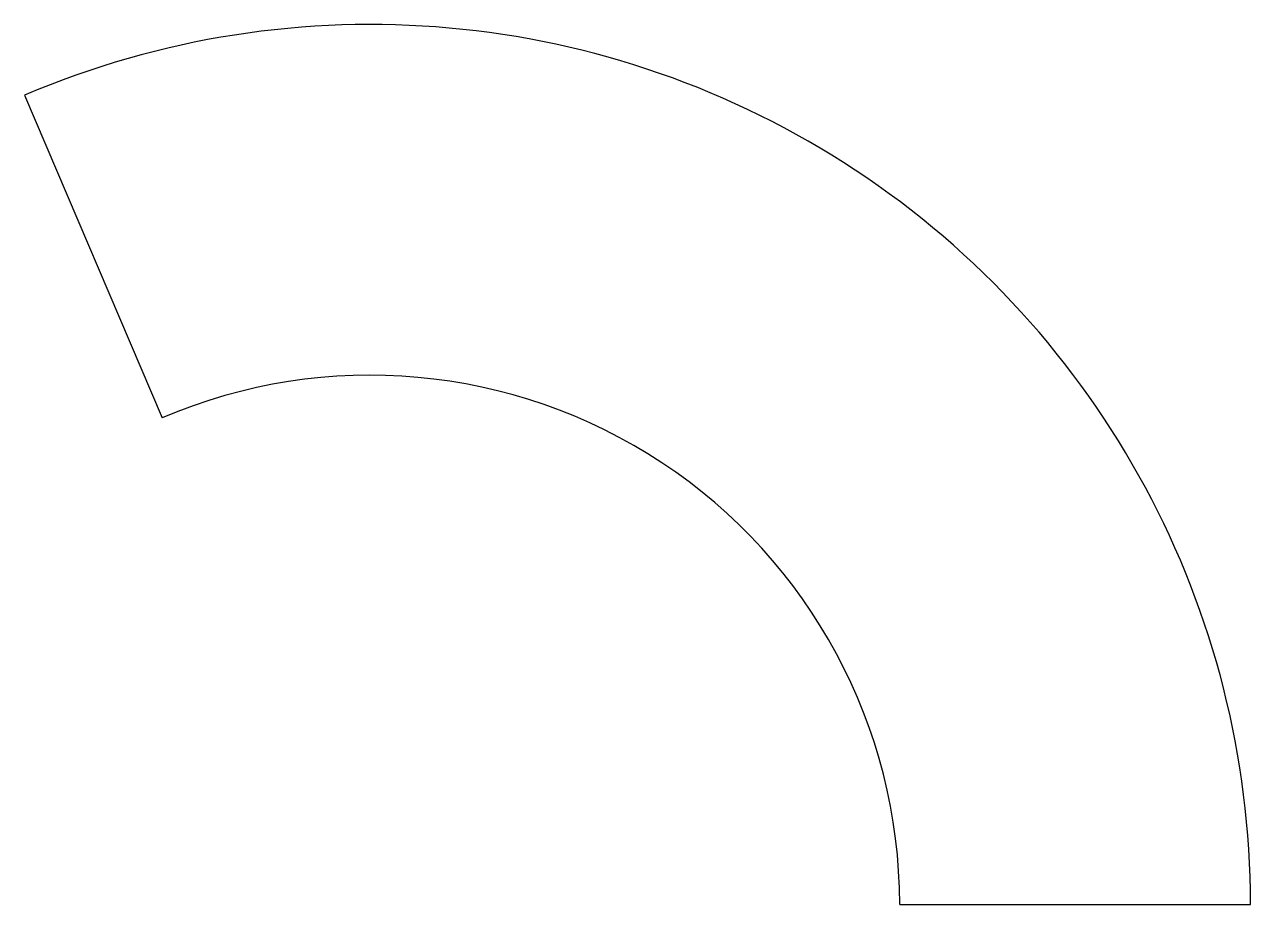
# Model space of a CAD drawing. Header units: millimetres. Extents: x 0 to 622, y 0 to 447.
import ezdxf

# ---------------------------------------------------------------- set-up
doc = ezdxf.new("R2010")
doc.units = ezdxf.units.MM

msp = doc.modelspace()

# ---------------------------------------------------------------- linework, layer by layer
for p, q in [((0, 410.82), (69.94, 247.08)), ((444.18, 0), (622.23, 0))]:
    msp.add_line(p, q)
for radius in [446.73, 268.69]:
    msp.add_arc((175.5, 0), radius, 0, 113.13171)

doc.saveas('drawing.dxf')
